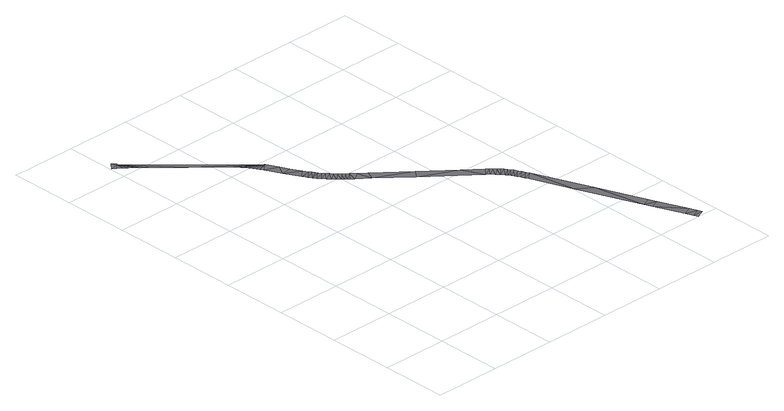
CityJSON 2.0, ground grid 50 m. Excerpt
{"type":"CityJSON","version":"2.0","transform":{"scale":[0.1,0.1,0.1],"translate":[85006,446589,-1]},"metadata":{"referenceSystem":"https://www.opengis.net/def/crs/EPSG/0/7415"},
"CityObjects":{
"road1":{"type":"Road","attributes":{"3df_class":"Road","bgt_status":"bestaand","bgt_functie":"OV-baan","relatievehoogteligging":0,"bgt_fysiekvoorkomen":"gesloten verharding","identificatienamespace":"NL.IMGeo","wegdeeloptalud":"false","plus_fysiekvoorkomen":"asfalt","aantal_punten":0},"geometry":[{"type":"MultiSurface","lod":"1.2","boundaries":[[[0,1,2]],[[0,3,1]],[[4,5,6]],[[7,8,5]],[[8,7,9]],[[9,10,11]],[[11,12,13]],[[13,14,15]],[[15,14,16]],[[17,18,19]],[[20,16,21]],[[22,20,23]],[[24,22,25]],[[26,27,28]],[[29,30,31]],[[32,33,30]],[[34,35,33]],[[27,36,37]],[[38,39,35]],[[38,40,39]],[[41,42,40]],[[43,44,42]],[[45,46,44]],[[47,48,46]],[[49,50,48]],[[51,52,53]],[[54,55,50]],[[56,57,58]],[[59,60,61]],[[62,63,64]],[[62,65,63]],[[66,67,65]],[[68,69,67]],[[61,60,69]],[[61,69,68]],[[70,26,71]],[[68,67,66]],[[70,72,73]],[[66,65,62]],[[62,64,56]],[[74,75,73]],[[56,64,57]],[[76,75,51]],[[77,57,55]],[[77,58,57]],[[54,77,55]],[[49,54,50]],[[47,49,48]],[[45,47,46]],[[78,53,52]],[[43,45,44]],[[78,29,31]],[[42,41,43]],[[40,38,41]],[[34,33,32]],[[35,34,38]],[[32,30,29]],[[29,78,52]],[[76,51,53]],[[24,79,36]],[[75,74,51]],[[73,80,74]],[[73,72,80]],[[70,71,72]],[[26,28,71]],[[27,37,28]],[[36,79,37]],[[24,25,79]],[[22,23,25]],[[21,23,20]],[[3,0,6]],[[14,21,16]],[[12,14,13]],[[81,12,11]],[[10,81,11]],[[7,10,9]],[[4,7,5]],[[0,4,6]],[[82,0,2]],[[83,82,2]],[[84,83,2]],[[85,84,2]],[[86,85,2]],[[87,86,2]],[[17,19,88]],[[89,87,2]],[[17,88,2]],[[2,88,89]],[[90,91,17]],[[17,92,18]],[[17,93,92]],[[17,94,93]],[[17,95,94]],[[17,96,95]],[[17,91,96]],[[17,97,90]]]}]}
},
"vertices":[
[700,2436,11],[765,2461,11],[763,2465,11],[766,2458,11],[712,2413,11],[811,2370,11],[768,2454,11],[773,2294,10],[843,2307,11],[884,2228,10],[834,2178,10],[906,2190,11],[854,2143,10],[917,2173,11],[870,2118,10],[928,2156,11],[939,2139,10],[68,3135,9],[147,3010,8],[191,2968,9],[955,2118,10],[887,2093,10],[971,2098,10],[905,2069,10],[988,2078,11],[926,2044,10],[1043,2022,11],[1024,2040,11],[994,1974,11],[1718,1359,11],[1782,1393,12],[1763,1410,11],[1742,1338,11],[1800,1376,12],[1765,1315,11],[1818,1359,12],[1006,2059,11],[970,1997,11],[1786,1291,11],[1835,1340,11],[1850,1323,12],[1806,1266,10],[1863,1305,12],[1818,1249,10],[1876,1287,12],[1829,1232,10],[1888,1268,12],[1839,1215,10],[1902,1244,11],[1848,1197,10],[1914,1219,11],[1145,1843,11],[1371,1653,10],[1409,1710,12],[1860,1173,10],[1926,1194,11],[2007,819,8],[1937,1169,11],[1882,1123,10],[2346,1,4],[2408,29,5],[2333,31,5],[2196,363,6],[2259,390,7],[2114,740,9],[2284,330,7],[2221,303,6],[2374,114,5],[2310,86,5],[2396,59,5],[1062,2004,11],[1009,1961,11],[1023,1947,11],[1082,1987,11],[1061,1915,10],[1120,1954,11],[1175,1908,11],[1871,1148,10],[1639,1515,12],[948,2020,10],[1038,1934,11],[839,2169,10],[688,2458,11],[675,2479,11],[661,2500,11],[645,2521,11],[628,2542,11],[610,2562,11],[383,2783,10],[592,2582,10],[50,3169,8],[9,3124,7],[142,3015,8],[126,3030,8],[98,3055,8],[69,3079,8],[39,3102,8],[77,3144,8]
]}
